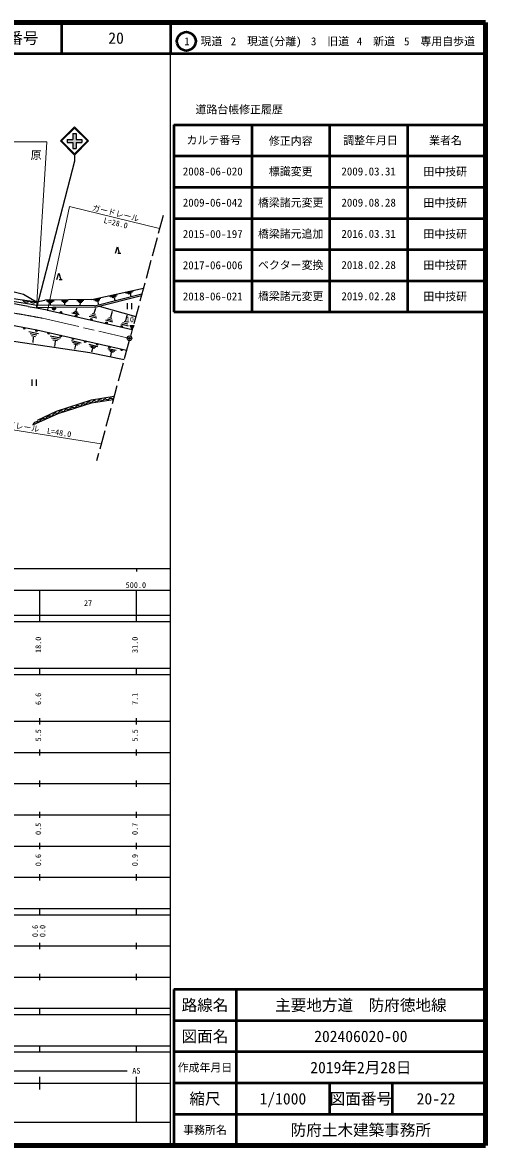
# Model space of a CAD drawing. Units: millimetres, scale not verified. Extents: x 40000 to 680000, y 20000 to 380000.
# Drawn here: x 531463 to 680000, y 20000 to 380000 of the extents above; entities that cross this region are included whole.
import ezdxf
from ezdxf.enums import TextEntityAlignment as Align

# ---------------------------------------------------------------- set-up
doc = ezdxf.new("R2010")
doc.units = ezdxf.units.MM
doc.header["$LTSCALE"] = 1000
doc.header["$PDMODE"] = 32
doc.header["$PDSIZE"] = 500
doc.linetypes.add('CHAIN', pattern=[18.5, 12, -1.5, 3.5, -1.5])
doc.linetypes.add('DASHED', pattern=[7.5, 6, -1.5])
for name, color, linetype, lineweight in [('M-BGD', 7, 'Continuous', 25), ('M-BGD-EXST', 7, 'Continuous', 25), ('M-BMK', 2, 'CHAIN', 13), ('M-BMK-SRVR', 3, 'Continuous', 25), ('M-STR-HTXT', 7, 'Continuous', 13), ('M-STR-STRC', 7, 'Continuous', 25), ('M-TTL', 2, 'Continuous', 140), ('M-TTL-BAND', 7, 'Continuous', 25), ('M-TTL-FRAM', 2, 'Continuous', 50), ('M-TTL-LINE', 7, 'Continuous', 50), ('M-TTL-TXT', 7, 'Continuous', 13)]:
    doc.layers.add(name, color=color, linetype=linetype, lineweight=lineweight)
doc.layers.add('M-BMK-HTXT', color=7, linetype='Continuous')
doc.layers.add('M-OTRS', color=6, linetype='Continuous')
doc.styles.add('ＭＳ ゴシック', font='')
doc.styles.get('ＭＳ ゴシック').set_extended_font_data('MS Gothic')

msp = doc.modelspace()

# ---------------------------------------------------------------- hatches: boundary and pattern name
at = {"layer": 'M-STR-STRC'}
msp.add_hatch(color=256, dxfattribs=at).paths.add_polyline_path([(545783, 342504), (547643, 342504), (547644, 344364), (548644, 344364), (548643, 342504), (550503, 342504), (550503, 341504), (548643, 341504), (548642, 339644), (547642, 339644), (547643, 341504), (545783, 341504)])

# ---------------------------------------------------------------- linework, layer by layer
at = {"layer": 'M-BGD', "linetype": 'DASHED'}
for p, q in [((576599, 318159), (566090, 279446)), ((565701, 278012), (555234, 239453))]:
    msp.add_line(p, q, dxfattribs=at)
at = {"layer": 'M-BGD'}
for p, q in [((510167, 294229), (531463, 291059)), ((533314, 289000), (515099, 292175)), ((515359, 292612), (533091, 289935)), ((523557, 294913), (531773, 292868)), ((531773, 292868), (535993, 290488)), ((553697, 291175), (570252, 294779)), ((554552, 289186), (569786, 293059)), ((554738, 288721), (569624, 292465)), ((559300, 292233), (561956, 292764)), ((559758, 292040), (561655, 292420)), ((560216, 291848), (561355, 292076)), ((560838, 291783), (561074, 290978)), ((564569, 293349), (567074, 293931)), ((564989, 293197), (566778, 293612)), ((565409, 293044), (566483, 293293)), ((565988, 293012), (566175, 292304)), ((531463, 291059), (535993, 290488)), ((533091, 289935), (536066, 289400)), ((533314, 289000), (536013, 288540)), ((535993, 290488), (538679, 290933)), ((541171, 288584), (536013, 288532)), ((536013, 288532), (539368, 287857)), ((554552, 289186), (536066, 289400)), ((553697, 291175), (538679, 290933)), ((539171, 290747), (541599, 290798)), ((539507, 290527), (541241, 290563)), ((539843, 290307), (540884, 290328)), ((540356, 290166), (540323, 289483)), ((554738, 288721), (541989, 288592)), ((543948, 290816), (546099, 290892)), ((544236, 290586), (545772, 290640)), ((544525, 290355), (545446, 290388)), ((544973, 290211), (544916, 289487)), ((548695, 287419), (548931, 288395)), ((548950, 290899), (551201, 290950)), ((549242, 290635), (550850, 290672)), ((549534, 290372), (550498, 290393)), ((549996, 290202), (549907, 289389)), ((554246, 291089), (556594, 291596)), ((554502, 286809), (554977, 288435)), ((554648, 290869), (556326, 291231)), ((555051, 290649), (556058, 290866)), ((555599, 290562), (555801, 289685)), ((556020, 289043), (567808, 285773)), ((539646, 287797), (566664, 281559)), ((549662, 286273), (547309, 286830)), ((549404, 286678), (547724, 287076)), ((549147, 287083), (548139, 287321)), ((555326, 285167), (552872, 285698)), ((555126, 285759), (553374, 286138)), ((554927, 286351), (553875, 286579)), ((560498, 283931), (558221, 284538)), ((560327, 284498), (558700, 284932)), ((560155, 285066), (559180, 285326)), ((559770, 285516), (560390, 287450)), ((564660, 284361), (565102, 286185)), ((533562, 280943), (536572, 280336)), ((565516, 282662), (563138, 283320)), ((565301, 283270), (563603, 283740)), ((565086, 283878), (564067, 284160)), ((533946, 280282), (536096, 279848)), ((534330, 279620), (535620, 279360)), ((534944, 279107), (534806, 277383)), ((540385, 279577), (543724, 278894)), ((540808, 278940), (543193, 278452)), ((541231, 278303), (542662, 278010)), ((541910, 277797), (541747, 276179)), ((547233, 278084), (550294, 277351)), ((547570, 277549), (549757, 277025)), ((547907, 277013), (549219, 276698)), ((548496, 276568), (548195, 275275)), ((552741, 276888), (555498, 276180)), ((553045, 276397), (555015, 275891)), ((553350, 275905), (554532, 275602)), ((553881, 275493), (553613, 274322)), ((558892, 275540), (561523, 274933)), ((559175, 275068), (561055, 274635)), ((559459, 274597), (560587, 274337)), ((559961, 274210), (559685, 273056)), ((553613, 259048), (560875, 260233)), ((542418, 255398), (553613, 259048)), ((542904, 254607), (553613, 258045)), ((553613, 258045), (560580, 259146)), ((534812, 250987), (542904, 254607)), ((536242, 252477), (542418, 255398))]:
    msp.add_line(p, q, dxfattribs=at)
for points in [[(518030, 284935), (536116, 281464), (564875, 274970)], [(523478, 278633), (553104, 274183), (564047, 271917)]]:
    msp.add_lwpolyline(points, dxfattribs=at)
for centre in [(543806, 287093), (548677, 285968), (553549, 284843), (532054, 281989), (535982, 281235), (558421, 283719), (563293, 282594), (539884, 280357), (543786, 279475), (547688, 278594), (551590, 277713), (555491, 276832), (559393, 275951), (563295, 275070)]:
    msp.add_circle(centre, 250, dxfattribs=at)
for centre, radius, start, end in [((532727, 291961), 1553, 215.50429, 310.12852), ((534992, 291675), 1553, 215.50429, 310.12852), ((539702, 288040), 250, 76.99977, 256.99977), ((558049, 258212), 1027, 39.86829, 158.0986), ((559791, 258487), 1027, 39.86829, 158.0986), ((545774, 254868), 1128, 51.63898, 163.95664), ((547558, 255441), 1128, 51.63898, 163.95664), ((549343, 256014), 1128, 51.63898, 163.95664), ((551128, 256587), 1128, 51.63898, 163.95664), ((552913, 257160), 1128, 51.63898, 163.95664), ((554566, 257661), 1027, 39.86829, 158.0986), ((556308, 257937), 1027, 39.86829, 158.0986), ((536223, 250547), 1478, 65.53156, 162.67291), ((538246, 251452), 1478, 65.53156, 162.67291), ((540269, 252357), 1478, 65.53156, 162.67291), ((542292, 253262), 1478, 65.53156, 162.67291), ((543989, 254295), 1128, 51.63898, 163.95664)]:
    msp.add_arc(centre, radius, start, end, dxfattribs=at)
at = {"layer": 'M-BGD-EXST'}
for p, q in [((561314, 306072), (561914, 308072)), ((561914, 308072), (562514, 306072)), ((562014, 306072), (563014, 306072)), ((542525, 297601), (543125, 299601)), ((543125, 299601), (543725, 297601)), ((543225, 297601), (544225, 297601)), ((541083, 288301), (542083, 288301)), ((565015, 290052), (565015, 288052)), ((566515, 288052), (566515, 290052)), ((566664, 281559), (565984, 282819)), ((565984, 282819), (567344, 282819)), ((566664, 281770), (566151, 282719)), ((566151, 282719), (567176, 282719)), ((566664, 281980), (566319, 282619)), ((566319, 282619), (567009, 282619)), ((566664, 282191), (566487, 282519)), ((566487, 282519), (566841, 282519)), ((566664, 282402), (566654, 282419)), ((566654, 282419), (566674, 282419)), ((566664, 281559), (567344, 282819)), ((566664, 281770), (567176, 282719)), ((566664, 281980), (567009, 282619)), ((566664, 282191), (566841, 282519)), ((566664, 282402), (566674, 282419)), ((534521, 265565), (534521, 263565)), ((536021, 263565), (536021, 265565))]:
    msp.add_line(p, q, dxfattribs=at)
msp.add_circle((541583, 288301), 500, dxfattribs=at)
at = {"layer": 'M-BMK'}
msp.add_line((537904, 285192), (565066, 278924), dxfattribs=at)
msp.add_arc((445969, -201191), 494996, 79.29639, 83.81315, dxfattribs=at)
at = {"layer": 'M-BMK-SRVR'}
msp.add_circle((565796, 278756), 750, dxfattribs=at)
at = {"layer": 'M-OTRS'}
msp.add_point((565796, 278756), dxfattribs=at)
at = {"layer": 'M-STR-HTXT'}
for p, q in [((487505, 341737), (539258, 341737)), ((536013, 288540), (539258, 341737)), ((539460, 287577), (546594, 320997)), ((575445, 313908), (546594, 320997)), ((511557, 252147), (556719, 244925))]:
    msp.add_line(p, q, dxfattribs=at)
at = {"layer": 'M-STR-STRC'}
for p, q in [((543642, 342005), (548142, 346505)), ((543996, 342005), (548142, 346151)), ((552643, 342004), (548142, 346505)), ((552289, 342004), (548142, 346151)), ((543642, 342005), (548142, 337504)), ((543996, 342005), (548142, 337857)), ((545783, 342504), (545783, 341504)), ((545783, 342504), (547643, 342504)), ((547644, 344364), (547643, 342504)), ((547644, 344364), (548644, 344364)), ((548142, 337857), (552289, 342004)), ((548143, 337504), (552643, 342004)), ((548644, 344364), (548643, 342504)), ((548643, 342504), (550503, 342504)), ((550503, 342504), (550503, 341504)), ((545783, 341504), (547643, 341504)), ((547643, 341504), (547642, 339644)), ((547642, 339644), (548642, 339644)), ((548643, 341504), (548642, 339644)), ((548643, 341504), (550503, 341504)), ((548143, 335504), (536013, 288540)), ((548143, 337504), (548143, 335504))]:
    msp.add_line(p, q, dxfattribs=at)
at = {"layer": 'M-TTL'}
for p, q in [((680000, 380000), (40000, 380000)), ((680000, 20000), (680000, 380000)), ((40000, 20000), (680000, 20000))]:
    msp.add_line(p, q, dxfattribs=at)
at = {"layer": 'M-TTL-BAND'}
for p, q in [((579000, 20000), (579000, 370000)), ((40000, 205000), (579000, 205000)), ((568000, 205000), (568000, 204000)), ((68000, 198000), (579000, 198000)), ((537000, 188000), (537000, 198000)), ((568000, 188000), (568000, 198000)), ((40000, 190000), (579000, 190000)), ((40000, 188000), (579000, 188000)), ((40000, 173000), (579000, 173000)), ((537000, 171000), (537000, 173000)), ((568000, 171000), (568000, 173000)), ((40000, 171000), (579000, 171000)), ((40000, 156000), (579000, 156000)), ((537000, 155000), (537000, 157000)), ((568000, 155000), (568000, 157000)), ((46000, 146000), (579000, 146000)), ((537000, 145000), (537000, 147000)), ((568000, 145000), (568000, 147000)), ((537000, 135000), (537000, 137000)), ((568000, 135000), (568000, 137000)), ((52000, 136000), (579000, 136000)), ((46000, 126000), (579000, 126000)), ((537000, 125000), (537000, 127000)), ((568000, 125000), (568000, 127000)), ((52000, 116000), (579000, 116000)), ((537000, 115000), (537000, 117000)), ((568000, 115000), (568000, 117000)), ((46000, 106000), (579000, 106000)), ((537000, 105000), (537000, 107000)), ((568000, 105000), (568000, 107000)), ((40000, 96000), (579000, 96000)), ((40000, 94000), (579000, 94000)), ((537000, 94000), (537000, 96000)), ((568000, 94000), (568000, 96000)), ((49000, 84000), (579000, 84000)), ((537000, 83000), (537000, 85000)), ((568000, 83000), (568000, 85000)), ((40000, 74000), (579000, 74000)), ((537000, 73000), (537000, 75000)), ((568000, 73000), (568000, 75000)), ((40000, 64000), (579000, 64000)), ((40000, 62000), (579000, 62000)), ((537000, 62000), (537000, 64000)), ((568000, 62000), (568000, 64000)), ((40000, 52000), (579000, 52000)), ((537000, 50000), (537000, 52000)), ((568000, 50000), (568000, 52000)), ((40000, 50000), (579000, 50000)), ((71000, 44000), (565000, 44000)), ((40000, 40000), (579000, 40000)), ((537000, 38000), (537000, 42000)), ((568000, 27500), (568000, 42000)), ((68000, 27500), (579000, 27500))]:
    msp.add_line(p, q, dxfattribs=at)
at = {"layer": 'M-TTL-FRAM'}
for p, q in [((580000, 347197), (580000, 287197)), ((580000, 347197), (680000, 347197)), ((580000, 287197), (680000, 287197)), ((680000, 70000), (580000, 70000)), ((580000, 70000), (580000, 20000))]:
    msp.add_line(p, q, dxfattribs=at)
at = {"layer": 'M-TTL-LINE'}
for p, q in [((543997, 380000), (543997, 370000)), ((579000, 380000), (579000, 370000)), ((40000, 370000), (680000, 370000)), ((605000, 347197), (605000, 287197)), ((630000, 347197), (630000, 287197)), ((655000, 347197), (655000, 287197)), ((580000, 337197), (680000, 337197)), ((580000, 327197), (680000, 327197)), ((580000, 317197), (680000, 317197)), ((580000, 307197), (680000, 307197)), ((580000, 297197), (680000, 297197)), ((600000, 70000), (600000, 20000)), ((680000, 60000), (580000, 60000)), ((680000, 50000), (580000, 50000)), ((680000, 40000), (580000, 40000)), ((630000, 40000), (630000, 30000)), ((650000, 40000), (650000, 30000)), ((680000, 30000), (580000, 30000))]:
    msp.add_line(p, q, dxfattribs=at)
msp.add_circle((584031, 373958), 3000, dxfattribs=at)

# ---------------------------------------------------------------- texts
at = {"layer": 'M-BGD-EXST', "style": 'ＭＳ ゴシック'}
msp.add_text('10', height=1833, dxfattribs=at).set_placement((565924, 283367), align=Align.BOTTOM_CENTER)
at = {"layer": 'M-BMK-HTXT', "style": 'ＭＳ ゴシック'}
msp.add_text('字\u3000\u3000\u3000桑\u3000\u3000\u3000原', height=2566, dxfattribs=at).set_placement((521843, 335393), align=Align.BOTTOM_CENTER)
at = {"layer": 'M-STR-HTXT', "style": 'ＭＳ ゴシック'}
for s, rotation, p in [('ガードレール', 346.195, (561019, 317453)), ('L=28.0', 346.195, (561051, 314304)), ('ガードレール\u3000L=48.0', 350.914, (534138, 248536))]:
    msp.add_text(s, height=1833, rotation=rotation, dxfattribs=at).set_placement(p, align=Align.BOTTOM_CENTER)
at = {"layer": 'M-TTL-BAND', "style": 'ＭＳ ゴシック'}
for s, p in [('500.0', (567844, 198195)), ('27', (552500, 192405)), ('AS', (568000, 42500))]:
    msp.add_text(s, height=1833, dxfattribs=at).set_placement(p, align=Align.BOTTOM_CENTER)
for s, p in [('18.0', (538000, 180500)), ('31.0', (569000, 180500)), ('6.6', (538000, 163174)), ('7.1', (569000, 163174)), ('5.5', (538000, 151500)), ('5.5', (569000, 151500)), ('0.5', (538000, 121500)), ('0.7', (569000, 121500)), ('0.6', (538000, 111500)), ('0.9', (569000, 111500)), ('0.6', (537000, 88764)), ('0.0', (539370, 88764))]:
    msp.add_text(s, height=1833, rotation=90, dxfattribs=at).set_placement(p, align=Align.BOTTOM_CENTER)
at = {"layer": 'M-TTL-TXT', "style": 'ＭＳ ゴシック'}
for s, height, p in [('図面番号', 3666, (526622, 375000)), ('20', 3666, (561497, 375000)), ('1\u3000現道', 2566, (589448, 373958)), ('2\u3000現道(分離)', 2566, (609619, 373958)), ('3\u3000旧道', 2566, (630121, 373958)), ('4\u3000新道', 2566, (644824, 373958)), ('5\u3000専用自歩道', 2566, (665228, 373958)), ('道路台帳修正履歴', 2566, (600968, 352113)), ('カルテ番号', 2566, (592839, 342277)), ('修正内容', 2566, (617509, 342023)), ('調整年月日', 2566, (643089, 342197)), ('業者名', 2566, (667134, 342197)), ('2008-06-020', 2566, (592500, 332245)), ('標識変更', 2566, (617500, 332245)), ('2009.03.31', 2566, (642500, 332245)), ('田中技研', 2566, (667077, 332189)), ('2009-06-042', 2566, (592500, 322245)), ('橋梁諸元変更', 2566, (617500, 322245)), ('2009.08.28', 2566, (642500, 322245)), ('田中技研', 2566, (667077, 322189)), ('2015-00-197', 2566, (592500, 312189)), ('橋梁諸元追加', 2566, (617500, 312245)), ('2016.03.31', 2566, (642500, 312245)), ('田中技研', 2566, (667077, 312189)), ('2017-06-006', 2566, (592500, 302189)), ('ベクター変換', 2566, (617500, 302245)), ('2018.02.28', 2566, (642500, 302245)), ('田中技研', 2566, (667077, 302189)), ('2018-06-021', 2566, (592500, 292189)), ('橋梁諸元変更', 2566, (617500, 292245)), ('2019.02.28', 2566, (642500, 292245)), ('田中技研', 2566, (667077, 292189)), ('路線名', 3666, (590000, 65000)), ('主要地方道\u3000防府徳地線', 3666, (640000, 65000)), ('図面名', 3666, (590000, 55000)), ('202406020-00', 3666, (640000, 55000)), ('2019年2月28日', 3666, (640000, 45000)), ('作成年月日', 2566, (590000, 45000)), ('縮尺', 3666, (590000, 35000)), ('1/1000', 3666, (615000, 35000)), ('図面番号', 3666, (640000, 35000)), ('20-22', 3666, (664125, 35000)), ('事務所名', 2566, (590000, 25000)), ('防府土木建築事務所', 3666, (640000, 25000))]:
    msp.add_text(s, height=height, dxfattribs=at).set_placement(p, align=Align.MIDDLE_CENTER)

doc.saveas('drawing.dxf')
